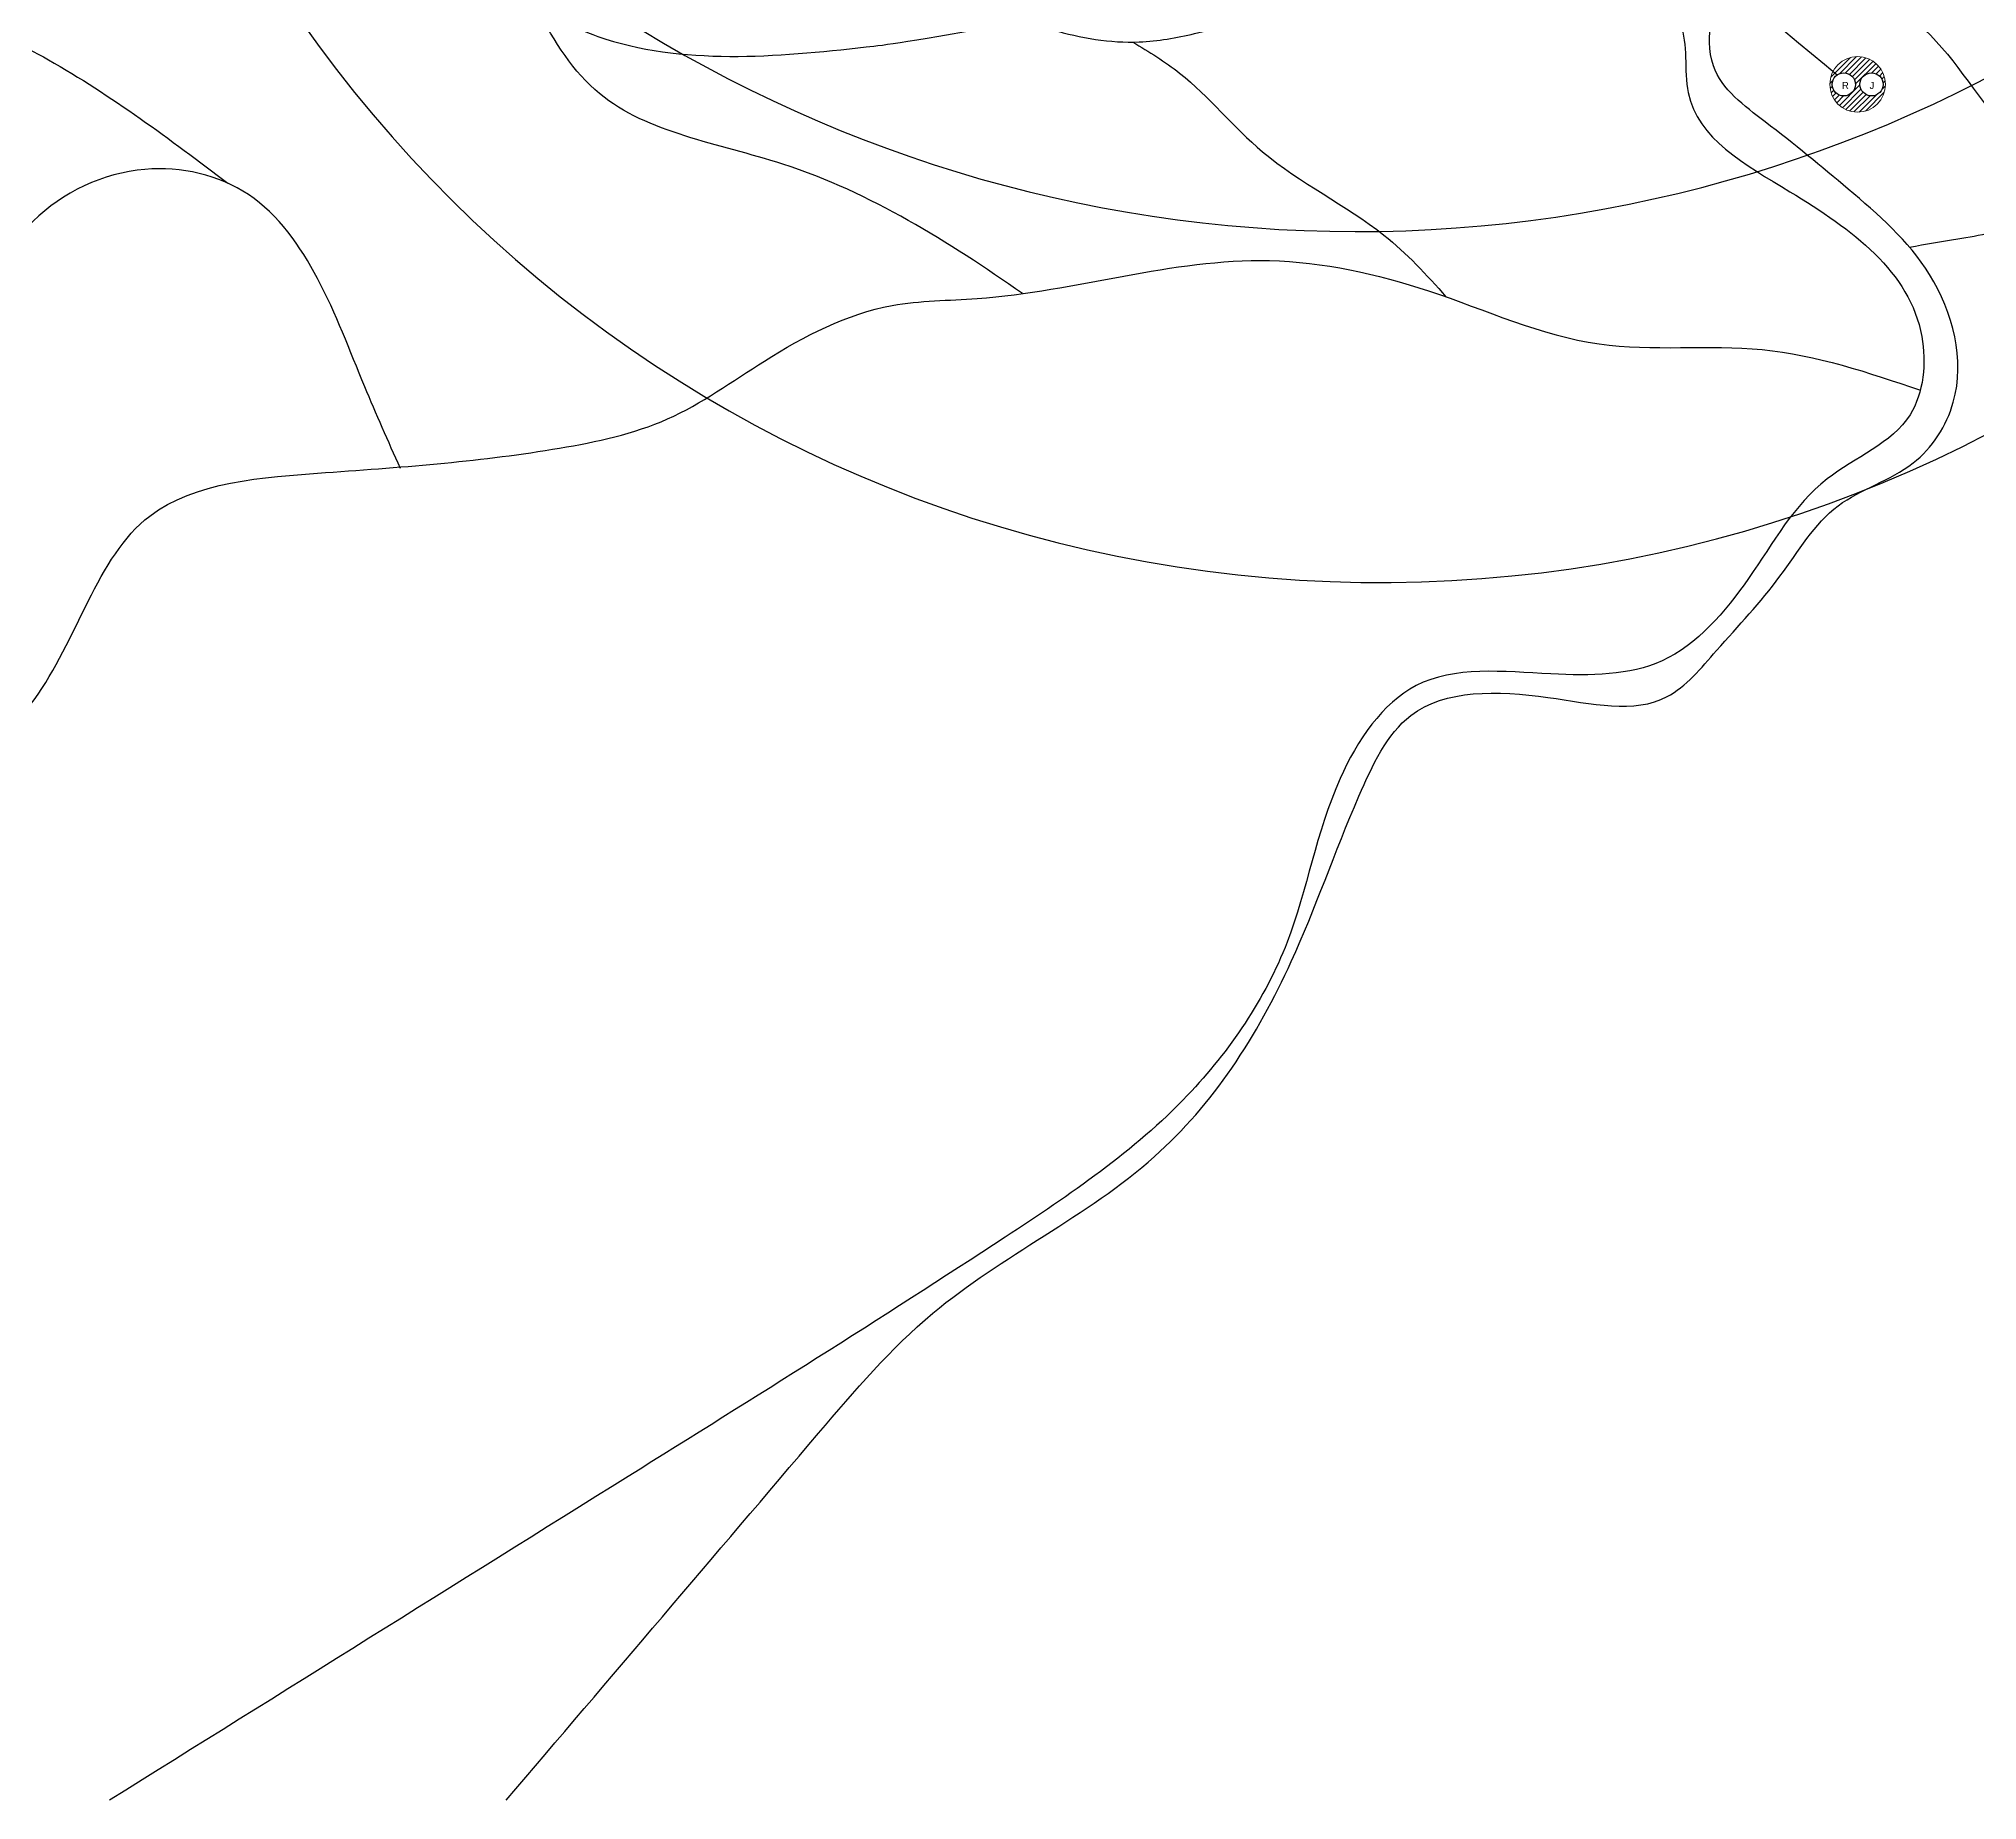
# Model space of a CAD drawing. Header units: metres. Extents: x 6005 to 6594, y -850 to -302.
# Drawn here: x 6209.6 to 6407.4, y -849.6 to -669.9 of the extents above; entities that cross this region are included whole.
import ezdxf

# ---------------------------------------------------------------- set-up
doc = ezdxf.new("R2010")
doc.units = ezdxf.units.M
for name, color, linetype in [('_Caminos', 2, 'Continuous'), ('_Tierras', 51, 'Continuous'), ('S_Cabezas familia', 3, 'Continuous'), ('S_Circulo grande', 191, 'Continuous'), ('S_Iniciales', 3, 'Continuous'), ('S_Lineas hijos', 71, 'Continuous'), ('S_Sombreado', 191, 'Continuous')]:
    doc.layers.add(name, color=color, linetype=linetype)

msp = doc.modelspace()

# ---------------------------------------------------------------- hatches: boundary and pattern name
at = {"layer": 'S_Sombreado', "lineweight": 0}
h = msp.add_hatch(dxfattribs=at)
h.set_pattern_fill('ANSI31', color=256, scale=0.12)
h.set_pattern_definition([(45, (-1407.56494, -693.86905), (-0.269407684, 0.269407684), [])])
h.paths.add_polyline_path([(6398.06, -674.52, 1), (6392.38, -674.52, 1)])
h.paths.add_polyline_path([(6395.46, -674.52, -1), (6397.81, -674.52, -1)], flags=16)
h.paths.add_polyline_path([(6392.63, -674.52, -1), (6394.98, -674.52, -1)], flags=16)
h.paths.add_polyline_path([(6396.24, -675.39), (6397.1, -675.39), (6397.1, -673.9), (6396.24, -673.9)], flags=8)
h.paths.add_polyline_path([(6393.36, -675.39), (6394.44, -675.39), (6394.44, -673.9), (6393.36, -673.9)], flags=8)

# ---------------------------------------------------------------- linework, layer by layer
at = {"layer": '_Caminos', "color": 2}
for points, knots in [([(6257.33, -849.64), (6267.96, -837.16), (6278.59, -824.67), (6289.21, -812.18), (6292.89, -807.86), (6302.6, -796.45), (6320.38, -788.37), (6331.82, -775.04), (6338.64, -762.35), (6342.84, -750.03), (6349.43, -736.15), (6363.04, -736.48), (6374.9, -739.38), (6381.55, -731.33), (6387.4, -725.25), (6392.35, -716.67), (6401.11, -714.28), (6406.91, -705.38), (6403.8, -693.36), (6394.5, -685.37), (6386.86, -679.03), (6379.94, -674.01), (6380.05, -665.38), (6387.25, -659.71), (6396.71, -650.19), (6393.25, -643.35), (6393.7, -631.48), (6395.22, -632.83), (6395.33, -632.92)], [-48.832342, -48.832342, -48.832342, -48.832342, 0, 0, 0, 16.903658, 44.603763, 56.589124, 69.043457, 87.295234, 97.061105, 111.18601, 123.345441, 130.226078, 140.199317, 149.548139, 158.33582, 165.775513, 179.028203, 191.065422, 201.972567, 209.7437, 214.576405, 225.35235, 236.34073, 249.397107, 254.818111, 255.209003, 255.209003, 255.209003, 255.209003]), ([(6268.12, -640.3), (6272.07, -642.2), (6279.46, -645.76), (6288.84, -655.44), (6299.8, -663.49), (6311.4, -668.98), (6320.86, -670.65), (6330.44, -668.92), (6340.11, -665.13), (6352.95, -660.1), (6364.38, -663.72), (6378.74, -665.3), (6376.56, -678.83), (6390.38, -686.25), (6402.96, -695.32), (6401.58, -710.1), (6390.38, -714.3), (6384.72, -724.86), (6376.17, -734.85), (6363.18, -734.91), (6349.62, -733.37), (6340.5, -746.94), (6338.22, -762.75), (6326.58, -779.94), (6302.17, -796.37), (6282.66, -808.56), (6269.79, -816.59), (6252.15, -827.61), (6234.51, -838.63), (6216.87, -849.64)], [0, 0, 0, 0, 13.025819, 24.388762, 40.065599, 53.641491, 62.595403, 68.302431, 82.525195, 94.287363, 107.479325, 120.246299, 127.210842, 141.7046, 161.676748, 169.749183, 180.457956, 193.385477, 205.567682, 216.997799, 230.805712, 243.045656, 260.607784, 279.233403, 302.810592, 348.374104, 348.374104, 348.374104, 410.867226, 410.867226, 410.867226, 410.867226])]:
    msp.add_open_spline(points, degree=3, knots=knots, dxfattribs=at)
at = {"layer": '_Tierras', "color": 2}
for points, knots in [([(6223.17, -630.03), (6220.9, -632.3), (6217.65, -636.35), (6220.96, -647.5), (6235.22, -652.64), (6250.62, -660.28), (6268.78, -673.14), (6287.01, -671.55), (6298, -670.25), (6310.29, -668.05)], [2.530773, 2.530773, 2.530773, 2.530773, 11.389899, 17.63668, 33.812916, 52.783295, 70.888725, 98.29627, 104.208142, 104.208142, 104.208142, 104.208142]), ([(6154.67, -643.05), (6159.59, -644.3), (6174.04, -647.96), (6190.23, -662.58), (6211.97, -671.8), (6223.01, -680.13), (6228.95, -684.61)], [0, 0, 0, 0, 15.097312, 44.292064, 63.34744, 85.578549, 85.578549, 85.578549, 85.578549]), ([(6390.81, -655.93), (6391.63, -657.94), (6394.16, -663.55), (6404.1, -669.06), (6410.71, -682.55), (6427, -687.01), (6440.05, -679.65), (6447.96, -669.34), (6457.99, -658.66), (6464.33, -650.93), (6467.86, -646.62)], [1.334968, 1.334968, 1.334968, 1.334968, 7.69349, 19.629266, 33.430488, 51.068402, 62.537464, 76.503264, 89.821045, 106.497319, 106.497319, 106.497319, 106.497319]), ([(6400.5, -691.12), (6402.13, -690.84), (6405.98, -690.17), (6412.44, -689.18), (6420.1, -681.67), (6427.07, -674.34), (6434.36, -664.31), (6429.37, -655.53), (6425.59, -650.75), (6423.49, -648.07)], [1.753303, 1.753303, 1.753303, 1.753303, 6.747244, 13.477321, 20.791468, 37.645324, 45.82867, 54.116488, 64.603901, 64.603901, 64.603901, 64.603901]), ([(6310.03, -695.86), (6302.42, -690.62), (6289.06, -681.99), (6267.78, -678.92), (6262.25, -670.19), (6260.52, -666.83)], [3.442511, 3.442511, 3.442511, 3.442511, 31.224009, 51.266143, 62.183388, 62.183388, 62.183388, 62.183388]), ([(6321.27, -670.21), (6322.93, -671.18), (6327.85, -674.25), (6334.72, -682.91), (6345.77, -688.12), (6351.26, -693.93), (6353.22, -696.21)], [1.848758, 1.848758, 1.848758, 1.848758, 7.577617, 19.242788, 34.278622, 43.227401, 43.227401, 43.227401, 43.227401]), ([(6246.54, -713.71), (6245.3, -710.94), (6242.41, -704.5), (6238.73, -694.5), (6231.94, -684.68), (6219.76, -681.84), (6206.65, -688.15), (6201.96, -701.45), (6191.77, -713.57), (6181.54, -722.37), (6174.18, -734.37), (6169.15, -743.96), (6164.08, -749.87), (6161.9, -752.42)], [0, 0, 0, 0, 9.093465, 21.130715, 32.223432, 43.102806, 55.658207, 72.107451, 83.355638, 103.037877, 112.122123, 125.388471, 135.417467, 135.417467, 135.417467, 135.417467]), ([(6069.38, -849.64), (6078.52, -839.62), (6087.67, -829.6), (6096.81, -819.58), (6101.78, -814.12), (6110.69, -804.36), (6121.88, -791.65), (6132.15, -781.49), (6144.22, -779.61), (6159.7, -774.11), (6173.58, -764.42), (6190.27, -757.19), (6199.3, -746.48), (6212.43, -736.35), (6217.17, -715.65), (6241.46, -713.98), (6258.5, -712.71), (6274.2, -709.38), (6284.22, -702.02), (6294.76, -696.56), (6312.61, -696.61), (6330.7, -690.44), (6352.2, -695.16), (6368.04, -702.57), (6385.69, -700.33), (6396.31, -703.93), (6401.62, -705.73)], [-40.600668, -40.600668, -40.600668, -40.600668, 0, 0, 0, 22.097592, 39.555333, 51.323329, 64.004678, 75.036664, 100.56667, 114.454615, 128.766109, 141.845379, 164.001658, 182.46462, 206.493486, 217.890534, 229.411466, 243.617733, 252.332675, 282.40337, 298.936293, 317.159459, 333.797486, 350.448102, 350.448102, 350.448102, 350.448102])]:
    msp.add_open_spline(points, degree=3, knots=knots, dxfattribs=at)
at = {"layer": 'S_Cabezas familia'}
for centre in [(6393.81, -674.52), (6396.64, -674.52)]:
    msp.add_circle(centre, 1.18, dxfattribs=at)
at = {"layer": 'S_Circulo grande', "lineweight": 20}
msp.add_circle((6395.22, -674.52), 2.84, dxfattribs=at)
at = {"layer": 'S_Lineas hijos'}
for centre, radius, start, end in [((6569.66, -455.73), 280.36, 208.6917, 230.9806), ((6346.44, -591.04), 134.32, 182.6867, 347.6559), ((6344.1, -549.95), 139.59, 200.0606, 333.4146)]:
    msp.add_arc(centre, radius, start, end, dxfattribs=at)

# ---------------------------------------------------------------- texts
at = {"layer": 'S_Iniciales', "char_height": 0.72, "attachment_point": 1}
for s, insert in [('R', (6393.62, -674.27)), ('J', (6396.44, -674.27))]:
    msp.add_mtext_dynamic_manual_height_columns(s, width=0.446, gutter_width=30, heights=[0], dxfattribs=dict(at, insert=insert))

doc.saveas('drawing.dxf')
